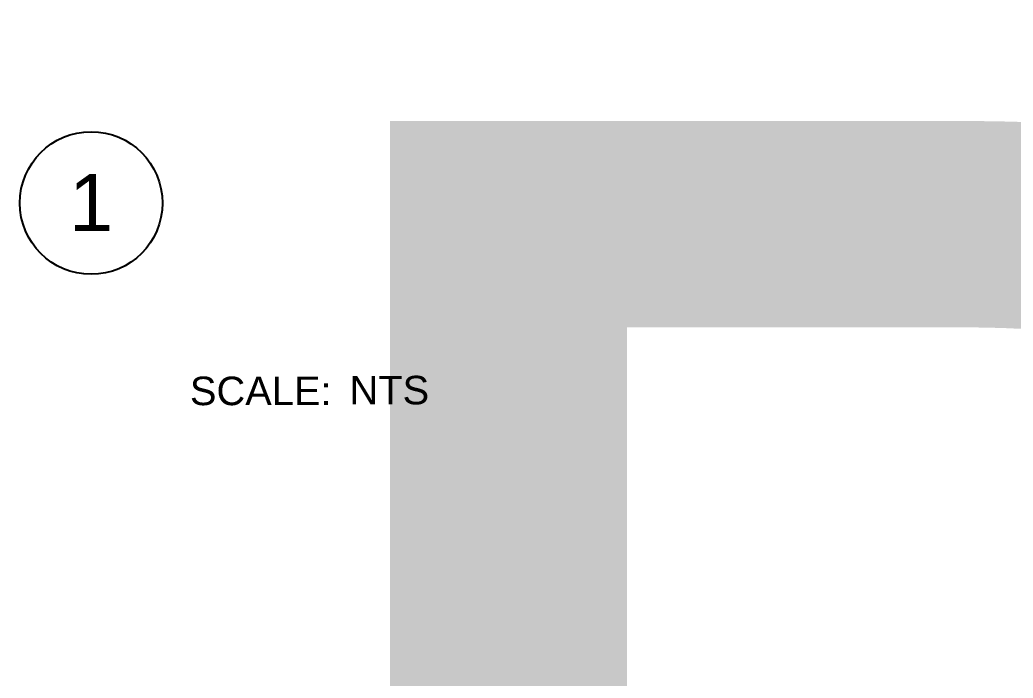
# Model space of a CAD drawing. Header units: feet. Extents: x -13743 to 68376, y -48 to 67763.
# Drawn here: x -416.5 to 32.6, y 63496 to 63793.6 of the extents above; entities that cross this region are included whole.
import ezdxf
from ezdxf.enums import TextEntityAlignment as Align

# ---------------------------------------------------------------- set-up
doc = ezdxf.new("R2018")
doc.units = ezdxf.units.FT
doc.header["$MEASUREMENT"] = 0
doc.layers.add('G-ANNO-TEXT', color=1, linetype='Continuous')
doc.styles.add('NEI-A', font='arial.ttf')
doc.styles.get("Standard").update_dxf_attribs({"font": 'arial.ttf'})

# ---------------------------------------------------------------- blocks, each defined once
blk = doc.blocks.new('DETAIL_TITLE')
blk.add_circle((0.5923, -0.5126), 0.25)
at = {"style": 'NEI-A', "flags": 8}
blk.add_attdef('#', text='', height=0.2, dxfattribs=at).set_placement((0.5922, -0.5109), align=Align.MIDDLE_CENTER)
at = {"lineweight": 30, "flags": 104}
blk.add_attdef('DETAIL_TITLE', text='', height=0.2, dxfattribs=at).set_placement((0.9099, -0.5251), align=Align.BOTTOM_LEFT)
at = {"style": 'NEI-A'}
for tag, p in [('SCALE:', (0.9386, -0.7379)), ('1"_=_', (1.5474, -0.7379))]:
    blk.add_attdef(tag, text='', height=0.1, dxfattribs=at).set_placement(p, align=Align.BOTTOM_LEFT)

msp = doc.modelspace()

# ---------------------------------------------------------------- block references
at = {"layer": 'G-ANNO-TEXT'}
ref = msp.add_blockref('DETAIL_TITLE', (-460.64, 63776.87), dxfattribs=dict(at, xscale=128.9267043143703, yscale=128.9267043143703, zscale=128.9267043143703))
ref.add_attrib('#', '1', dxfattribs={"layer": '0', "height": 25.79, "style": 'NEI-A'}).set_placement((-384.28, 63711), align=Align.MIDDLE_CENTER)
lines = msp.add_mtext('{\\LDC BLOCK TYPE-1 (3) STRINGS (78) MODULES [580W]}', dxfattribs={"layer": '0', "insert": (-343.33, 63747.84), "char_height": 858.8681, "attachment_point": 1})
ref.add_attrib('DETAIL_TITLE', '', (-343.33, 63747.84)).embed_mtext(lines)
ref.add_attrib('SCALE:', 'SCALE:', dxfattribs={"layer": '0', "height": 12.893, "style": 'NEI-A'}).set_placement((-339.62, 63632.31), align=Align.TOP_LEFT)
ref.add_attrib('1"_=_', 'NTS', dxfattribs={"layer": '0', "height": 12.893, "style": 'NEI-A'}).set_placement((-267.45, 63632.67), align=Align.TOP_LEFT)

doc.saveas('drawing.dxf')
